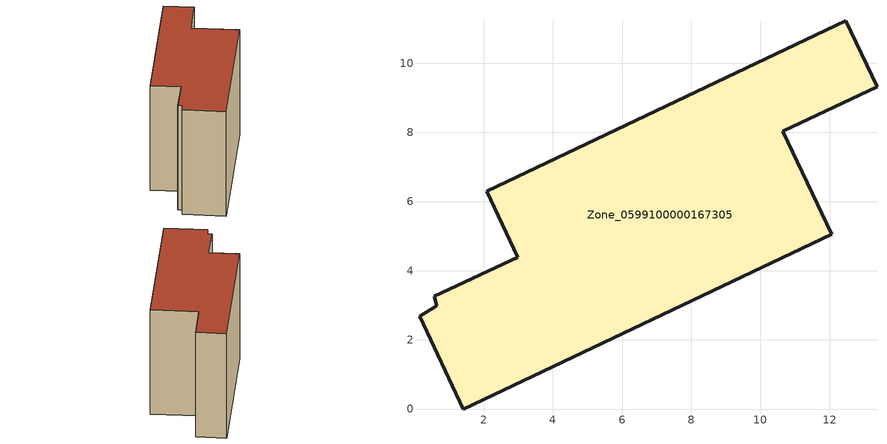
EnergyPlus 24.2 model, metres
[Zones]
Zone_0599100000167305
 floor ground (C_G): 2.98,4.39 2.09,6.29 12.47,11.22 13.37,9.32 10.65,8.03 12.06,5.05 1.41,0 0.14,2.69 0.65,2.99 0.57,3.26 z0
 wall outside (C_F): 0.14,2.69 1.41,0 12.06,5.05 10.65,8.03 13.37,9.32 12.47,11.22 2.09,6.29 2.98,4.39 0.57,3.26 0.65,2.99 0.14,2.69 z0:7.92
 roof outside (C_R): 0.57,3.26 0.65,2.99 0.14,2.69 1.41,0 12.06,5.05 10.65,8.03 13.37,9.32 12.47,11.22 2.09,6.29 2.98,4.39 z7.92
[BUILDING]
Pand.0599100000167305: North Axis=0; Terrain=City; Loads Convergence Tolerance Value=0.04; Temperature Convergence Tolerance Value=0.4; Solar Distribution=FullExterior; Maximum Number of Warmup Days=25; Minimum Number of Warmup Days=1
[Site:Location]
Rotterdam.The.Hague.AP_ZH_NLD Design_Conditions: Latitude=51.96; Longitude=4.45; Time Zone=1; Elevation=-4.5
[SITE:GROUNDTEMPERATURE:BUILDINGSURFACE]
18, 18, 18, 18, 18, 18, 18, 18, 18, 18, 18, 18
[MATERIAL] Thermal Absorptance=0.9; Solar Absorptance=0.7; Visible Absorptance=0.7
Name | Roughness | Thickness | Conductivity | Density | Specific Heat
G.TI.1975-1991 | MediumSmooth | 0.15 | 0.288461 | 540 | 1210
F.TI.1975-1991 | Rough | 0.3 | 0.230769 | 1920 | 840
R.TI.1975-1991 | MediumRough | 0.2 | 0.153846 | 1500 | 1000
[CONSTRUCTION]
C_G: G.TI.1975-1991
C_F: F.TI.1975-1991
C_R: R.TI.1975-1991
[ZONE]
Zone_0599100000167305: Type=1; Multiplier=1; Ceiling Height=Autocalculate; Volume=Autocalculate; Floor Area=autocalculate; Part of Total Floor Area=Yes
[ZONEINFILTRATION:DESIGNFLOWRATE]
Infil_Zone_0599100000167305: Zone or ZoneList or Space or SpaceList=Zone_0599100000167305; Schedule=AlwaysOn; Design Flow Rate Calculation Method=Flow/Area; Flow Rate per Floor Area=0.003; Constant Term Coefficient=1; Temperature Term Coefficient=0; Velocity Term Coefficient=0; Velocity Squared Term Coefficient=0
[HVACTEMPLATE:ZONE:IDEALLOADSAIRSYSTEM]
Zone_0599100000167305: Maximum Heating Supply Air Temperature=50; Minimum Cooling Supply Air Temperature=13; Maximum Heating Supply Air Humidity Ratio=0.0156; Minimum Cooling Supply Air Humidity Ratio=0.0077; Heating Limit=NoLimit; Cooling Limit=NoLimit; Dehumidification Control Type=ConstantSensibleHeatRatio; Cooling Sensible Heat Ratio=0.7; Dehumidification Setpoint=60; Humidification Control Type=None; Humidification Setpoint=30; Outdoor Air Method=None; Outdoor Air Flow Rate per Person=0.00944; Outdoor Air Flow Rate per Zone Floor Area=0; Outdoor Air Flow Rate per Zone=0; Demand Controlled Ventilation Type=None; Outdoor Air Economizer Type=NoEconomizer; Heat Recovery Type=None; Sensible Heat Recovery Effectiveness=0.7; Latent Heat Recovery Effectiveness=0.65
[ZONECONTROL:THERMOSTAT]
ThermostatControl_Zone_0599100000167305: Zone or ZoneList=Zone_0599100000167305; Control Type Schedule=DualSetpointControlType; Control 1=Thermostat_Zone_0599100000167305; Temperature Difference Between Cutout And Setpoint=0
[THERMOSTATSETPOINT:DUALSETPOINT]
Thermostat_Zone_0599100000167305: Heating Setpoint Temperature Schedule=HeatingSetpoint_Zone_0599100000167305; Cooling Setpoint Temperature Schedule=CoolingSetpoint_Zone_0599100000167305
[SCHEDULE:COMPACT]
HeatingSetpoint_Zone_0599100000167305: Through: 12/31, For: AllDays, Until: 24:00, 21
CoolingSetpoint_Zone_0599100000167305: Through: 12/31, For: AllDays, Until: 24:00, 24
DualSetpointControlType: Through: 12/31, For: AllDays, Until: 24:00, 4
AlwaysOn: Through: 12/31, For: AllDays, Until: 24:00, 1
